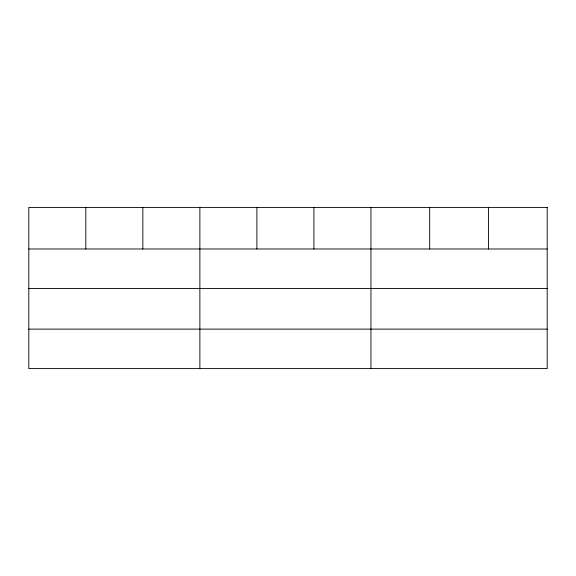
<?xml version="1.0" encoding="UTF-8"?>
<svg xmlns="http://www.w3.org/2000/svg" width="576" height="576" viewBox="0 0 576 576"><rect width="100%" height="100%" fill="white"/><g stroke="black" fill="none" stroke-linecap="round" stroke-linejoin="round"><path stroke-width="0.86" d="M28.8 248.983L547.2 248.983M28.8 288.454L547.2 288.454M28.8 329.119L547.2 329.119M488.448 207.41L488.448 248.983M429.696 207.41L429.696 248.983M370.944 207.41L370.944 368.59M313.92 207.41L313.92 248.983M256.896 207.41L256.896 248.983M199.872 207.41L199.872 368.59M142.848 207.41L142.848 248.983M85.824 207.41L85.824 248.983M547.2 207.41L28.8 207.41L28.8 368.59L547.2 368.59L547.2 207.41"/></g></svg>
